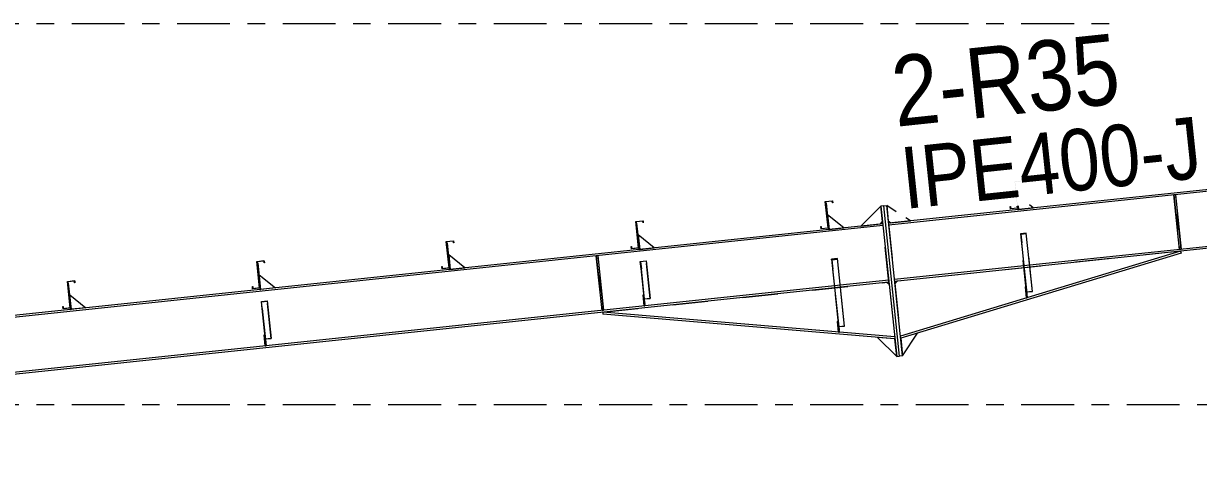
# Model space of a CAD drawing. Header units: millimetres. Extents: x -49 to 773, y -69 to 505.
# Drawn here: x 65.3 to 132.1, y 261 to 285.8 of the extents above; entities that cross this region are included whole.
import ezdxf

# ---------------------------------------------------------------- set-up
doc = ezdxf.new("R2010")
doc.units = ezdxf.units.MM
for name, pattern in [('XKITLINE00', [0]), ('XKITLINE02', [4, 2, -2]), ('XKITLINE03', [6, 3, -1, 1, -1])]:
    doc.linetypes.add(name, pattern=pattern)
for name, color, linetype, lineweight in [('Part', 2, 'Continuous', 0), ('PartMark', 7, 'Continuous', 0), ('S-grid', 1, 'Continuous', 0)]:
    doc.layers.add(name, color=color, linetype=linetype, lineweight=lineweight)
doc.styles.add('ARIAL', font='ARIAL.TTF')

# ---------------------------------------------------------------- blocks, each defined once
blk = doc.blocks.new('*A120')
at = {"layer": 'Part'}
blk.add_hatch(color=3, dxfattribs=at).paths.add_polyline_path([(111.211, 272.382), (111.543, 272.416), (111.546, 272.388), (111.231, 272.355), (111.288, 271.812), (111.272, 271.81)], flags=17)
blk = doc.blocks.new('*A121')
at = {"layer": 'Part'}
blk.add_hatch(color=3, dxfattribs=at).paths.add_polyline_path([(121.952, 273.831), (122.283, 273.866), (122.286, 273.84), (121.971, 273.807), (122.023, 273.313), (122.007, 273.311)], flags=17)
blk = doc.blocks.new('*A148')
at = {"layer": 'Part'}
blk.add_hatch(color=3, dxfattribs=at).paths.add_polyline_path([(67.756, 271.119), (68.17, 271.163), (68.183, 271.039), (68.168, 271.037), (68.157, 271.147), (67.772, 271.106), (67.93, 269.613), (67.515, 269.569), (67.502, 269.693), (67.517, 269.695), (67.529, 269.585), (67.913, 269.626)], flags=17)
blk = doc.blocks.new('*A149')
at = {"layer": 'Part'}
blk.add_hatch(color=3, dxfattribs=at).paths.add_polyline_path([(78.529, 272.256), (78.944, 272.299), (78.957, 272.175), (78.942, 272.174), (78.93, 272.283), (78.546, 272.242), (78.703, 270.749), (78.289, 270.705), (78.276, 270.83), (78.291, 270.831), (78.302, 270.722), (78.687, 270.762)], flags=17)
blk = doc.blocks.new('*A150')
at = {"layer": 'Part'}
blk.add_hatch(color=3, dxfattribs=at).paths.add_polyline_path([(78.529, 272.256), (78.944, 272.299), (78.957, 272.175), (78.942, 272.174), (78.93, 272.283), (78.546, 272.242), (78.703, 270.749), (78.289, 270.705), (78.276, 270.83), (78.291, 270.831), (78.302, 270.722), (78.687, 270.762)], flags=17)
blk = doc.blocks.new('*A151')
at = {"layer": 'Part'}
blk.add_hatch(color=3, dxfattribs=at).paths.add_polyline_path([(89.303, 273.392), (89.717, 273.436), (89.73, 273.311), (89.715, 273.31), (89.704, 273.419), (89.319, 273.379), (89.477, 271.885), (89.062, 271.842), (89.049, 271.966), (89.064, 271.968), (89.076, 271.858), (89.46, 271.899)], flags=17)
blk = doc.blocks.new('*A152')
at = {"layer": 'Part'}
blk.add_hatch(color=3, dxfattribs=at).paths.add_polyline_path([(89.303, 273.392), (89.717, 273.436), (89.73, 273.311), (89.715, 273.31), (89.704, 273.419), (89.319, 273.379), (89.477, 271.885), (89.062, 271.842), (89.049, 271.966), (89.064, 271.968), (89.076, 271.858), (89.46, 271.899)], flags=17)
blk = doc.blocks.new('*A153')
at = {"layer": 'Part'}
blk.add_hatch(color=3, dxfattribs=at).paths.add_polyline_path([(100.076, 274.528), (100.491, 274.572), (100.504, 274.448), (100.489, 274.446), (100.477, 274.556), (100.093, 274.515), (100.25, 273.022), (99.836, 272.978), (99.823, 273.102), (99.838, 273.104), (99.849, 272.995), (100.234, 273.035)], flags=17)
blk = doc.blocks.new('*A154')
at = {"layer": 'Part'}
blk.add_hatch(color=3, dxfattribs=at).paths.add_polyline_path([(100.076, 274.528), (100.491, 274.572), (100.504, 274.448), (100.489, 274.446), (100.477, 274.556), (100.093, 274.515), (100.25, 273.022), (99.836, 272.978), (99.823, 273.102), (99.838, 273.104), (99.849, 272.995), (100.234, 273.035)], flags=17)
blk = doc.blocks.new('*A155')
at = {"layer": 'Part'}
blk.add_hatch(color=3, dxfattribs=at).paths.add_polyline_path([(110.85, 275.665), (111.264, 275.709), (111.277, 275.584), (111.263, 275.583), (111.251, 275.692), (110.866, 275.651), (111.024, 274.158), (110.61, 274.114), (110.596, 274.239), (110.611, 274.24), (110.623, 274.131), (111.007, 274.171)], flags=17)
blk = doc.blocks.new('*A156')
at = {"layer": 'Part'}
blk.add_hatch(color=3, dxfattribs=at).paths.add_polyline_path([(110.85, 275.665), (111.264, 275.709), (111.277, 275.584), (111.263, 275.583), (111.251, 275.692), (110.866, 275.651), (111.024, 274.158), (110.61, 274.114), (110.596, 274.239), (110.611, 274.24), (110.623, 274.131), (111.007, 274.171)], flags=17)
blk = doc.blocks.new('*A157')
at = {"layer": 'Part'}
blk.add_hatch(color=3, dxfattribs=at).paths.add_polyline_path([(121.624, 276.801), (122.038, 276.845), (122.051, 276.721), (122.036, 276.719), (122.025, 276.828), (121.64, 276.788), (121.798, 275.294), (121.383, 275.251), (121.37, 275.375), (121.385, 275.377), (121.396, 275.267), (121.781, 275.308)], flags=17)
blk = doc.blocks.new('*A158')
at = {"layer": 'Part'}
blk.add_hatch(color=3, dxfattribs=at).paths.add_polyline_path([(121.624, 276.801), (122.038, 276.845), (122.051, 276.721), (122.036, 276.719), (122.025, 276.828), (121.64, 276.788), (121.798, 275.294), (121.383, 275.251), (121.37, 275.375), (121.385, 275.377), (121.396, 275.267), (121.781, 275.308)], flags=17)
blk = doc.blocks.new('*A163')
at = {"layer": 'Part'}
blk.add_hatch(color=3, dxfattribs=at).paths.add_polyline_path([(78.784, 269.987), (79.115, 270.022), (79.117, 270.001), (78.802, 269.968), (78.844, 269.569), (78.828, 269.567)], flags=17)
blk = doc.blocks.new('*A164')
at = {"layer": 'Part'}
blk.add_hatch(color=3, dxfattribs=at).paths.add_polyline_path([(100.331, 272.26), (100.662, 272.295), (100.664, 272.274), (100.35, 272.24), (100.392, 271.842), (100.375, 271.84)], flags=17)
blk = doc.blocks.new('*A165')
at = {"layer": 'Part'}
blk.add_hatch(color=3, dxfattribs=at).paths.add_polyline_path([(67.756, 271.119), (68.17, 271.163), (68.183, 271.039), (68.168, 271.037), (68.157, 271.147), (67.772, 271.106), (67.93, 269.613), (67.515, 269.569), (67.502, 269.693), (67.517, 269.695), (67.529, 269.585), (67.913, 269.626)], flags=17)
blk = doc.blocks.new('*A733')
at = {"layer": 'S-grid', "color": 1, "linetype": 'XKITLINE03', "lineweight": 0}
blk.add_line((-10, 285.788), (127.703, 285.788), dxfattribs=at)
blk = doc.blocks.new('*A734')
at = {"layer": 'S-grid', "color": 1, "linetype": 'XKITLINE03', "lineweight": 0}
blk.add_line((-10, 264.122), (369.833, 264.122), dxfattribs=at)
blk = doc.blocks.new('*A736')
at = {"layer": 'Part', "color": 2, "linetype": 'XKITLINE00', "lineweight": 0}
for p, q in [((186.667, 282.053), (114.45, 274.436)), ((186.676, 281.97), (186.679, 281.945)), ((186.679, 281.945), (114.462, 274.328)), ((187.006, 278.846), (122.476, 272.039)), ((187.017, 278.738), (122.487, 271.932)), ((187.006, 278.846), (187.017, 278.738)), ((122.145, 272.004), (114.788, 271.228)), ((122.156, 271.897), (114.8, 271.121))]:
    blk.add_line(p, q, dxfattribs=at)
at = {"layer": 'Part', "color": 7, "linetype": 'XKITLINE02', "lineweight": 0}
for p, q in [((186.667, 282.053), (186.676, 281.97)), ((186.679, 281.945), (187.006, 278.846)), ((114.45, 274.436), (114.8, 271.121)), ((122.476, 272.039), (122.145, 272.004)), ((122.487, 271.932), (122.156, 271.897))]:
    blk.add_line(p, q, dxfattribs=at)
blk = doc.blocks.new('*A783')
at = {"layer": 'Part', "color": 2, "linetype": 'XKITLINE00', "lineweight": 0}
for p, q in [((114.119, 274.401), (15.029, 263.949)), ((114.13, 274.293), (15.151, 263.853)), ((111.371, 270.868), (25.514, 261.812)), ((111.382, 270.76), (25.525, 261.704)), ((114.457, 271.193), (111.702, 270.903)), ((114.468, 271.086), (111.714, 270.795)), ((25.182, 261.777), (18.657, 261.089)), ((25.194, 261.669), (18.779, 260.993))]:
    blk.add_line(p, q, dxfattribs=at)
at = {"layer": 'Part', "color": 7, "linetype": 'XKITLINE02', "lineweight": 0}
for p, q in [((114.468, 271.086), (114.119, 274.401)), ((111.702, 270.903), (111.371, 270.868)), ((111.714, 270.795), (111.382, 270.76)), ((111.702, 270.903), (111.388, 270.87)), ((15.029, 263.949), (18.779, 260.993)), ((25.514, 261.812), (25.182, 261.777)), ((25.525, 261.704), (25.194, 261.669))]:
    blk.add_line(p, q, dxfattribs=at)
blk = doc.blocks.new('*A786')
at = {"layer": 'Part', "color": 7, "linetype": 'XKITLINE02', "lineweight": 0}
for p, q in [((100.583, 269.871), (100.331, 272.26)), ((100.599, 269.873), (100.35, 272.24)), ((100.888, 270.155), (100.662, 272.295)), ((100.555, 270.133), (100.887, 270.168)), ((100.573, 270.122), (100.888, 270.155)), ((100.583, 269.871), (100.599, 269.873))]:
    blk.add_line(p, q, dxfattribs=at)
blk = doc.blocks.new('*A787')
at = {"layer": 'Part', "color": 2, "linetype": 'XKITLINE00', "lineweight": 0}
for p, q in [((100.143, 274.435), (100.102, 274.431)), ((100.301, 272.943), (100.143, 274.435)), ((100.25, 273.022), (100.259, 272.939))]:
    blk.add_line(p, q, dxfattribs=at)
at = {"layer": 'Part', "color": 7, "linetype": 'XKITLINE02', "lineweight": 0}
for p, q in [((100.102, 274.431), (100.25, 273.022)), ((100.259, 272.939), (100.301, 272.943))]:
    blk.add_line(p, q, dxfattribs=at)
blk = doc.blocks.new('*A788')
at = {"layer": 'Part', "color": 2, "linetype": 'XKITLINE00', "lineweight": 0}
blk.add_line((101.129, 273.031), (100.213, 273.772), dxfattribs=at)
at = {"layer": 'Part', "color": 7, "linetype": 'XKITLINE02', "lineweight": 0}
for p, q in [((100.213, 273.772), (100.301, 272.943)), ((100.301, 272.943), (101.129, 273.031))]:
    blk.add_line(p, q, dxfattribs=at)
blk = doc.blocks.new('*A789')
at = {"layer": 'Part', "color": 2, "linetype": 'XKITLINE00', "lineweight": 0}
for p, q in [((114.014, 275.395), (112.876, 274.27)), ((113.994, 274.388), (114.106, 274.525))]:
    blk.add_line(p, q, dxfattribs=at)
at = {"layer": 'Part', "color": 7, "linetype": 'XKITLINE02', "lineweight": 0}
for p, q in [((114.106, 274.525), (114.014, 275.395)), ((112.876, 274.27), (113.994, 274.388))]:
    blk.add_line(p, q, dxfattribs=at)
blk = doc.blocks.new('*A790')
at = {"layer": 'Part', "color": 2, "linetype": 'XKITLINE00', "lineweight": 0}
blk.add_line((111.903, 274.167), (110.987, 274.908), dxfattribs=at)
at = {"layer": 'Part', "color": 7, "linetype": 'XKITLINE02', "lineweight": 0}
for p, q in [((110.987, 274.908), (111.074, 274.08)), ((111.074, 274.08), (111.903, 274.167))]:
    blk.add_line(p, q, dxfattribs=at)
blk = doc.blocks.new('*A791')
at = {"layer": 'Part', "color": 2, "linetype": 'XKITLINE00', "lineweight": 0}
for p, q in [((110.917, 275.571), (110.875, 275.567)), ((111.074, 274.08), (110.917, 275.571)), ((111.024, 274.158), (111.033, 274.075))]:
    blk.add_line(p, q, dxfattribs=at)
at = {"layer": 'Part', "color": 7, "linetype": 'XKITLINE02', "lineweight": 0}
for p, q in [((110.875, 275.567), (111.024, 274.158)), ((111.033, 274.075), (111.074, 274.08))]:
    blk.add_line(p, q, dxfattribs=at)
blk = doc.blocks.new('*A792')
at = {"layer": 'Part', "color": 7, "linetype": 'XKITLINE02', "lineweight": 0}
for p, q in [((111.635, 268.364), (111.211, 272.382)), ((111.652, 268.365), (111.231, 272.355)), ((111.947, 268.581), (111.543, 272.416)), ((111.615, 268.556), (111.946, 268.591)), ((111.632, 268.548), (111.947, 268.581)), ((111.635, 268.364), (111.652, 268.365))]:
    blk.add_line(p, q, dxfattribs=at)
blk = doc.blocks.new('*A793')
at = {"layer": 'Part', "color": 2, "linetype": 'XKITLINE00', "lineweight": 0}
for p, q in [((111.543, 272.416), (111.211, 272.382)), ((111.211, 272.382), (111.604, 268.657)), ((111.231, 272.355), (111.546, 272.388)), ((111.231, 272.355), (111.288, 271.812)), ((111.947, 268.581), (111.543, 272.416)), ((111.288, 271.812), (111.272, 271.81)), ((111.652, 268.365), (111.288, 271.812)), ((111.632, 268.548), (111.947, 268.581)), ((111.635, 268.364), (111.652, 268.365))]:
    blk.add_line(p, q, dxfattribs=at)
at = {"layer": 'Part', "color": 7, "linetype": 'XKITLINE02', "lineweight": 0}
for p, q in [((111.604, 268.657), (111.635, 268.364)), ((111.615, 268.556), (111.946, 268.591))]:
    blk.add_line(p, q, dxfattribs=at)
blk = doc.blocks.new('*A794')
at = {"layer": 'Part', "color": 7, "linetype": 'XKITLINE02', "lineweight": 0}
for p, q in [((131.057, 272.836), (114.921, 271.133)), ((114.813, 271), (115.141, 267.889))]:
    blk.add_line(p, q, dxfattribs=at)
at = {"layer": 'Part', "color": 2, "linetype": 'XKITLINE00', "lineweight": 0}
for p, q in [((131.057, 272.836), (115.129, 267.998)), ((131.089, 272.732), (115.141, 267.889)), ((131.057, 272.836), (131.089, 272.732)), ((114.921, 271.133), (114.813, 271))]:
    blk.add_line(p, q, dxfattribs=at)
blk = doc.blocks.new('*A795')
at = {"layer": 'Part', "color": 7, "linetype": 'XKITLINE02', "lineweight": 0}
for p, q in [((116.098, 268.179), (115.141, 267.889)), ((115.141, 267.889), (115.246, 266.894))]:
    blk.add_line(p, q, dxfattribs=at)
at = {"layer": 'Part', "color": 2, "linetype": 'XKITLINE00', "lineweight": 0}
blk.add_line((115.246, 266.894), (116.098, 268.179), dxfattribs=at)
blk = doc.blocks.new('*A796')
at = {"layer": 'Part', "color": 2, "linetype": 'XKITLINE00', "lineweight": 0}
blk.add_line((113.813, 267.938), (114.914, 266.859), dxfattribs=at)
at = {"layer": 'Part', "color": 7, "linetype": 'XKITLINE02', "lineweight": 0}
for p, q in [((114.809, 267.854), (113.813, 267.938)), ((114.914, 266.859), (114.809, 267.854))]:
    blk.add_line(p, q, dxfattribs=at)
blk = doc.blocks.new('*A797')
at = {"layer": 'Part', "color": 2, "linetype": 'XKITLINE00', "lineweight": 0}
for p, q in [((114.18, 275.413), (114.345, 275.43)), ((115.08, 266.877), (114.18, 275.413)), ((115.246, 266.894), (114.345, 275.43)), ((115.246, 266.894), (115.08, 266.877))]:
    blk.add_line(p, q, dxfattribs=at)
blk = doc.blocks.new('*A798')
at = {"layer": 'Part', "color": 2, "linetype": 'XKITLINE00', "lineweight": 0}
for p, q in [((114.18, 275.413), (114.014, 275.395)), ((114.014, 275.395), (114.914, 266.859)), ((115.08, 266.877), (114.18, 275.413)), ((114.914, 266.859), (115.08, 266.877))]:
    blk.add_line(p, q, dxfattribs=at)
blk = doc.blocks.new('*A799')
at = {"layer": 'Part', "color": 2, "linetype": 'XKITLINE00', "lineweight": 0}
for p, q in [((122.283, 273.866), (121.952, 273.831)), ((121.952, 273.831), (122.293, 270.595)), ((121.971, 273.807), (122.286, 273.84)), ((121.971, 273.807), (122.023, 273.313)), ((122.023, 273.313), (122.007, 273.311)), ((122.339, 270.321), (122.023, 273.313)), ((122.633, 270.555), (122.283, 273.866)), ((122.318, 270.522), (122.633, 270.555)), ((122.322, 270.32), (122.339, 270.321))]:
    blk.add_line(p, q, dxfattribs=at)
at = {"layer": 'Part', "color": 7, "linetype": 'XKITLINE02', "lineweight": 0}
for p, q in [((122.293, 270.595), (122.322, 270.32)), ((122.3, 270.531), (122.631, 270.566))]:
    blk.add_line(p, q, dxfattribs=at)
blk = doc.blocks.new('*A800')
at = {"layer": 'Part', "color": 7, "linetype": 'XKITLINE02', "lineweight": 0}
for p, q in [((122.322, 270.32), (121.952, 273.831)), ((122.339, 270.321), (121.971, 273.807)), ((122.633, 270.555), (122.283, 273.866)), ((122.3, 270.531), (122.631, 270.566)), ((122.318, 270.522), (122.633, 270.555)), ((122.322, 270.32), (122.339, 270.321))]:
    blk.add_line(p, q, dxfattribs=at)
blk = doc.blocks.new('*A801')
at = {"layer": 'Part', "color": 7, "linetype": 'XKITLINE02', "lineweight": 0}
for p, q in [((121.785, 275.41), (121.798, 275.294)), ((121.806, 275.212), (121.848, 275.216))]:
    blk.add_line(p, q, dxfattribs=at)
at = {"layer": 'Part', "color": 2, "linetype": 'XKITLINE00', "lineweight": 0}
for p, q in [((121.798, 275.294), (121.806, 275.212)), ((121.848, 275.216), (121.827, 275.415))]:
    blk.add_line(p, q, dxfattribs=at)
blk = doc.blocks.new('*A802')
at = {"layer": 'Part', "color": 7, "linetype": 'XKITLINE02', "lineweight": 0}
for p, q in [((121.827, 275.415), (121.848, 275.216)), ((121.848, 275.216), (122.676, 275.303))]:
    blk.add_line(p, q, dxfattribs=at)
at = {"layer": 'Part', "color": 2, "linetype": 'XKITLINE00', "lineweight": 0}
blk.add_line((122.676, 275.303), (122.457, 275.481), dxfattribs=at)
blk = doc.blocks.new('*A803')
at = {"layer": 'Part', "color": 2, "linetype": 'XKITLINE00', "lineweight": 0}
for p, q in [((122.229, 270.804), (122.271, 270.809)), ((122.295, 270.183), (122.229, 270.804)), ((122.293, 270.595), (122.336, 270.187)), ((122.336, 270.187), (122.295, 270.183))]:
    blk.add_line(p, q, dxfattribs=at)
at = {"layer": 'Part', "color": 7, "linetype": 'XKITLINE02', "lineweight": 0}
for p, q in [((122.271, 270.809), (122.293, 270.595)), ((122.282, 270.307), (122.323, 270.311))]:
    blk.add_line(p, q, dxfattribs=at)
blk = doc.blocks.new('*A804')
at = {"layer": 'Part', "color": 7, "linetype": 'XKITLINE02', "lineweight": 0}
for p, q in [((122.271, 270.809), (122.229, 270.804)), ((122.229, 270.804), (122.295, 270.183)), ((122.336, 270.187), (122.271, 270.809)), ((122.282, 270.307), (122.323, 270.311)), ((122.295, 270.183), (122.336, 270.187))]:
    blk.add_line(p, q, dxfattribs=at)
blk = doc.blocks.new('*A805')
at = {"layer": 'Part', "color": 2, "linetype": 'XKITLINE00', "lineweight": 0}
for p, q in [((114.884, 275.085), (114.345, 275.43)), ((115.693, 274.567), (115.424, 274.739)), ((114.437, 274.56), (114.575, 274.449))]:
    blk.add_line(p, q, dxfattribs=at)
at = {"layer": 'Part', "color": 7, "linetype": 'XKITLINE02', "lineweight": 0}
for p, q in [((114.345, 275.43), (114.437, 274.56)), ((114.575, 274.449), (115.693, 274.567))]:
    blk.add_line(p, q, dxfattribs=at)
blk = doc.blocks.new('*A814')
at = {"layer": 'Part', "color": 7, "linetype": 'XKITLINE02', "lineweight": 0}
for p, q in [((130.76, 276.047), (130.677, 276.038)), ((130.677, 276.038), (131.004, 272.939)), ((131.087, 272.948), (130.76, 276.047)), ((130.69, 275.914), (130.773, 275.923)), ((130.991, 273.063), (131.074, 273.072)), ((131.004, 272.939), (131.087, 272.948))]:
    blk.add_line(p, q, dxfattribs=at)
blk = doc.blocks.new('*A815')
at = {"layer": 'Part', "color": 7, "linetype": 'XKITLINE02', "lineweight": 0}
for p, q in [((130.76, 276.047), (130.677, 276.038)), ((130.69, 275.914), (130.773, 275.923)), ((131.074, 273.072), (130.991, 273.063)), ((131.087, 272.948), (131.004, 272.939))]:
    blk.add_line(p, q, dxfattribs=at)
at = {"layer": 'Part', "color": 2, "linetype": 'XKITLINE00', "lineweight": 0}
for p, q in [((131.004, 272.939), (130.677, 276.038)), ((130.76, 276.047), (131.087, 272.948))]:
    blk.add_line(p, q, dxfattribs=at)
blk = doc.blocks.new('*A898')
at = {"layer": 'Part', "color": 2, "linetype": 'XKITLINE00', "lineweight": 0}
for p, q in [((67.756, 271.119), (68.17, 271.163)), ((67.913, 269.626), (67.756, 271.119)), ((68.157, 271.147), (67.772, 271.106)), ((67.772, 271.106), (67.93, 269.613)), ((68.168, 271.037), (68.157, 271.147)), ((68.183, 271.039), (68.168, 271.037)), ((68.17, 271.163), (68.183, 271.039)), ((67.502, 269.693), (67.517, 269.695)), ((67.515, 269.569), (67.502, 269.693)), ((67.93, 269.613), (67.515, 269.569)), ((67.517, 269.695), (67.529, 269.585)), ((67.529, 269.585), (67.913, 269.626))]:
    blk.add_line(p, q, dxfattribs=at)
blk = doc.blocks.new('*A899')
at = {"layer": 'Part', "color": 2, "linetype": 'XKITLINE00', "lineweight": 0}
for p, q in [((78.529, 272.256), (78.944, 272.299)), ((78.687, 270.762), (78.529, 272.256)), ((78.93, 272.283), (78.546, 272.242)), ((78.546, 272.242), (78.703, 270.749)), ((78.942, 272.174), (78.93, 272.283)), ((78.957, 272.175), (78.942, 272.174)), ((78.944, 272.299), (78.957, 272.175)), ((78.276, 270.83), (78.291, 270.831)), ((78.289, 270.705), (78.276, 270.83)), ((78.703, 270.749), (78.289, 270.705)), ((78.291, 270.831), (78.302, 270.722)), ((78.302, 270.722), (78.687, 270.762))]:
    blk.add_line(p, q, dxfattribs=at)
blk = doc.blocks.new('*A900')
at = {"layer": 'Part', "color": 2, "linetype": 'XKITLINE00', "lineweight": 0}
for p, q in [((78.529, 272.256), (78.944, 272.299)), ((78.687, 270.762), (78.529, 272.256)), ((78.93, 272.283), (78.546, 272.242)), ((78.546, 272.242), (78.703, 270.749)), ((78.942, 272.174), (78.93, 272.283)), ((78.957, 272.175), (78.942, 272.174)), ((78.944, 272.299), (78.957, 272.175)), ((78.276, 270.83), (78.291, 270.831)), ((78.289, 270.705), (78.276, 270.83)), ((78.703, 270.749), (78.289, 270.705)), ((78.291, 270.831), (78.302, 270.722)), ((78.302, 270.722), (78.687, 270.762))]:
    blk.add_line(p, q, dxfattribs=at)
blk = doc.blocks.new('*A901')
at = {"layer": 'Part', "color": 2, "linetype": 'XKITLINE00', "lineweight": 0}
for p, q in [((89.303, 273.392), (89.717, 273.436)), ((89.46, 271.899), (89.303, 273.392)), ((89.704, 273.419), (89.319, 273.379)), ((89.319, 273.379), (89.477, 271.885)), ((89.715, 273.31), (89.704, 273.419)), ((89.73, 273.311), (89.715, 273.31)), ((89.717, 273.436), (89.73, 273.311)), ((89.049, 271.966), (89.064, 271.968)), ((89.062, 271.842), (89.049, 271.966)), ((89.064, 271.968), (89.076, 271.858)), ((89.477, 271.885), (89.062, 271.842)), ((89.076, 271.858), (89.46, 271.899))]:
    blk.add_line(p, q, dxfattribs=at)
blk = doc.blocks.new('*A902')
at = {"layer": 'Part', "color": 2, "linetype": 'XKITLINE00', "lineweight": 0}
for p, q in [((89.303, 273.392), (89.717, 273.436)), ((89.46, 271.899), (89.303, 273.392)), ((89.704, 273.419), (89.319, 273.379)), ((89.319, 273.379), (89.477, 271.885)), ((89.715, 273.31), (89.704, 273.419)), ((89.73, 273.311), (89.715, 273.31)), ((89.717, 273.436), (89.73, 273.311)), ((89.049, 271.966), (89.064, 271.968)), ((89.062, 271.842), (89.049, 271.966)), ((89.064, 271.968), (89.076, 271.858)), ((89.477, 271.885), (89.062, 271.842)), ((89.076, 271.858), (89.46, 271.899))]:
    blk.add_line(p, q, dxfattribs=at)
blk = doc.blocks.new('*A903')
at = {"layer": 'Part', "color": 2, "linetype": 'XKITLINE00', "lineweight": 0}
for p, q in [((100.076, 274.528), (100.491, 274.572)), ((100.234, 273.035), (100.076, 274.528)), ((100.477, 274.556), (100.093, 274.515)), ((100.093, 274.515), (100.25, 273.022)), ((100.489, 274.446), (100.477, 274.556)), ((100.504, 274.448), (100.489, 274.446)), ((100.491, 274.572), (100.504, 274.448)), ((99.823, 273.102), (99.838, 273.104)), ((99.836, 272.978), (99.823, 273.102)), ((100.25, 273.022), (99.836, 272.978)), ((99.838, 273.104), (99.849, 272.995)), ((99.849, 272.995), (100.234, 273.035))]:
    blk.add_line(p, q, dxfattribs=at)
blk = doc.blocks.new('*A904')
at = {"layer": 'Part', "color": 2, "linetype": 'XKITLINE00', "lineweight": 0}
for p, q in [((100.076, 274.528), (100.491, 274.572)), ((100.234, 273.035), (100.076, 274.528)), ((100.477, 274.556), (100.093, 274.515)), ((100.093, 274.515), (100.25, 273.022)), ((100.489, 274.446), (100.477, 274.556)), ((100.504, 274.448), (100.489, 274.446)), ((100.491, 274.572), (100.504, 274.448)), ((99.823, 273.102), (99.838, 273.104)), ((99.836, 272.978), (99.823, 273.102)), ((100.25, 273.022), (99.836, 272.978)), ((99.838, 273.104), (99.849, 272.995)), ((99.849, 272.995), (100.234, 273.035))]:
    blk.add_line(p, q, dxfattribs=at)
blk = doc.blocks.new('*A905')
at = {"layer": 'Part', "color": 2, "linetype": 'XKITLINE00', "lineweight": 0}
for p, q in [((110.85, 275.665), (111.264, 275.709)), ((111.007, 274.171), (110.85, 275.665)), ((111.251, 275.692), (110.866, 275.651)), ((110.866, 275.651), (111.024, 274.158)), ((111.263, 275.583), (111.251, 275.692)), ((111.277, 275.584), (111.263, 275.583)), ((111.264, 275.709), (111.277, 275.584)), ((110.596, 274.239), (110.611, 274.24)), ((110.61, 274.114), (110.596, 274.239)), ((111.024, 274.158), (110.61, 274.114)), ((110.611, 274.24), (110.623, 274.131)), ((110.623, 274.131), (111.007, 274.171))]:
    blk.add_line(p, q, dxfattribs=at)
blk = doc.blocks.new('*A906')
at = {"layer": 'Part', "color": 2, "linetype": 'XKITLINE00', "lineweight": 0}
for p, q in [((110.85, 275.665), (111.264, 275.709)), ((111.007, 274.171), (110.85, 275.665)), ((111.251, 275.692), (110.866, 275.651)), ((110.866, 275.651), (111.024, 274.158)), ((111.263, 275.583), (111.251, 275.692)), ((111.277, 275.584), (111.263, 275.583)), ((111.264, 275.709), (111.277, 275.584)), ((110.596, 274.239), (110.611, 274.24)), ((110.61, 274.114), (110.596, 274.239)), ((111.024, 274.158), (110.61, 274.114)), ((110.611, 274.24), (110.623, 274.131)), ((110.623, 274.131), (111.007, 274.171))]:
    blk.add_line(p, q, dxfattribs=at)
blk = doc.blocks.new('*A907')
at = {"layer": 'Part', "color": 2, "linetype": 'XKITLINE00', "lineweight": 0}
for p, q in [((121.37, 275.375), (121.385, 275.377)), ((121.371, 275.367), (121.37, 275.375)), ((121.383, 275.251), (121.371, 275.367)), ((121.798, 275.294), (121.383, 275.251)), ((121.385, 275.377), (121.386, 275.368)), ((121.386, 275.368), (121.396, 275.267)), ((121.396, 275.267), (121.781, 275.308)), ((121.781, 275.308), (121.77, 275.409)), ((121.785, 275.41), (121.798, 275.294))]:
    blk.add_line(p, q, dxfattribs=at)
blk = doc.blocks.new('*A908')
at = {"layer": 'Part', "color": 2, "linetype": 'XKITLINE00', "lineweight": 0}
for p, q in [((121.37, 275.375), (121.385, 275.377)), ((121.371, 275.367), (121.37, 275.375)), ((121.383, 275.251), (121.371, 275.367)), ((121.798, 275.294), (121.383, 275.251)), ((121.385, 275.377), (121.386, 275.368)), ((121.386, 275.368), (121.396, 275.267)), ((121.396, 275.267), (121.781, 275.308)), ((121.781, 275.308), (121.77, 275.409)), ((121.785, 275.41), (121.798, 275.294))]:
    blk.add_line(p, q, dxfattribs=at)
blk = doc.blocks.new('*A913')
at = {"layer": 'Part', "color": 7, "linetype": 'XKITLINE02', "lineweight": 0}
for p, q in [((78.985, 268.08), (78.943, 268.076)), ((78.943, 268.076), (79.009, 267.455)), ((79.05, 267.459), (78.985, 268.08)), ((78.996, 267.579), (79.037, 267.583)), ((79.009, 267.455), (79.05, 267.459))]:
    blk.add_line(p, q, dxfattribs=at)
blk = doc.blocks.new('*A914')
at = {"layer": 'Part', "color": 2, "linetype": 'XKITLINE00', "lineweight": 0}
for p, q in [((67.823, 271.026), (67.781, 271.021)), ((67.98, 269.534), (67.823, 271.026)), ((67.93, 269.613), (67.938, 269.53))]:
    blk.add_line(p, q, dxfattribs=at)
at = {"layer": 'Part', "color": 7, "linetype": 'XKITLINE02', "lineweight": 0}
for p, q in [((67.781, 271.021), (67.93, 269.613)), ((67.938, 269.53), (67.98, 269.534))]:
    blk.add_line(p, q, dxfattribs=at)
blk = doc.blocks.new('*A915')
at = {"layer": 'Part', "color": 2, "linetype": 'XKITLINE00', "lineweight": 0}
blk.add_line((67.892, 270.363), (68.809, 269.622), dxfattribs=at)
at = {"layer": 'Part', "color": 7, "linetype": 'XKITLINE02', "lineweight": 0}
for p, q in [((67.98, 269.534), (67.892, 270.363)), ((68.809, 269.622), (67.98, 269.534))]:
    blk.add_line(p, q, dxfattribs=at)
blk = doc.blocks.new('*A916')
at = {"layer": 'Part', "color": 2, "linetype": 'XKITLINE00', "lineweight": 0}
for p, q in [((78.943, 268.076), (78.985, 268.08)), ((79.009, 267.455), (78.943, 268.076)), ((79.012, 267.821), (79.05, 267.459))]:
    blk.add_line(p, q, dxfattribs=at)
at = {"layer": 'Part', "color": 7, "linetype": 'XKITLINE02', "lineweight": 0}
for p, q in [((78.985, 268.08), (79.012, 267.821)), ((78.996, 267.579), (79.037, 267.583)), ((79.05, 267.459), (79.009, 267.455))]:
    blk.add_line(p, q, dxfattribs=at)
blk = doc.blocks.new('*A917')
at = {"layer": 'Part', "color": 7, "linetype": 'XKITLINE02', "lineweight": 0}
for p, q in [((79.036, 267.599), (78.784, 269.987)), ((79.052, 267.6), (78.802, 269.968)), ((79.341, 267.882), (79.115, 270.022)), ((79.008, 267.86), (79.339, 267.895)), ((79.026, 267.849), (79.341, 267.882)), ((79.036, 267.599), (79.052, 267.6))]:
    blk.add_line(p, q, dxfattribs=at)
blk = doc.blocks.new('*A918')
at = {"layer": 'Part', "color": 2, "linetype": 'XKITLINE00', "lineweight": 0}
for p, q in [((78.784, 269.987), (79.115, 270.022)), ((78.828, 269.567), (78.784, 269.987)), ((78.802, 269.968), (79.117, 270.001)), ((79.052, 267.6), (78.802, 269.968)), ((79.115, 270.022), (79.341, 267.882)), ((78.828, 269.567), (78.844, 269.569)), ((78.828, 269.567), (79.012, 267.821)), ((79.026, 267.849), (79.341, 267.882)), ((79.036, 267.599), (79.052, 267.6))]:
    blk.add_line(p, q, dxfattribs=at)
at = {"layer": 'Part', "color": 7, "linetype": 'XKITLINE02', "lineweight": 0}
for p, q in [((79.008, 267.86), (79.339, 267.895)), ((79.012, 267.821), (79.036, 267.599))]:
    blk.add_line(p, q, dxfattribs=at)
blk = doc.blocks.new('*A919')
at = {"layer": 'Part', "color": 2, "linetype": 'XKITLINE00', "lineweight": 0}
blk.add_line((78.666, 271.499), (79.582, 270.758), dxfattribs=at)
at = {"layer": 'Part', "color": 7, "linetype": 'XKITLINE02', "lineweight": 0}
for p, q in [((78.753, 270.67), (78.666, 271.499)), ((79.582, 270.758), (78.753, 270.67))]:
    blk.add_line(p, q, dxfattribs=at)
blk = doc.blocks.new('*A920')
at = {"layer": 'Part', "color": 2, "linetype": 'XKITLINE00', "lineweight": 0}
for p, q in [((78.596, 272.162), (78.555, 272.158)), ((78.753, 270.67), (78.596, 272.162)), ((78.703, 270.749), (78.712, 270.666))]:
    blk.add_line(p, q, dxfattribs=at)
at = {"layer": 'Part', "color": 7, "linetype": 'XKITLINE02', "lineweight": 0}
for p, q in [((78.555, 272.158), (78.703, 270.749)), ((78.712, 270.666), (78.753, 270.67))]:
    blk.add_line(p, q, dxfattribs=at)
blk = doc.blocks.new('*A921')
at = {"layer": 'Part', "color": 7, "linetype": 'XKITLINE02', "lineweight": 0}
for p, q in [((98.211, 269.371), (114.347, 271.073)), ((114.481, 270.965), (114.809, 267.854))]:
    blk.add_line(p, q, dxfattribs=at)
at = {"layer": 'Part', "color": 2, "linetype": 'XKITLINE00', "lineweight": 0}
for p, q in [((114.347, 271.073), (114.481, 270.965)), ((98.211, 269.371), (98.202, 269.263)), ((114.798, 267.963), (98.211, 269.371)), ((114.809, 267.854), (98.202, 269.263))]:
    blk.add_line(p, q, dxfattribs=at)
blk = doc.blocks.new('*A922')
at = {"layer": 'Part', "color": 2, "linetype": 'XKITLINE00', "lineweight": 0}
for p, q in [((100.49, 270.349), (100.532, 270.353)), ((100.556, 269.727), (100.49, 270.349)), ((100.559, 270.093), (100.597, 269.732))]:
    blk.add_line(p, q, dxfattribs=at)
at = {"layer": 'Part', "color": 7, "linetype": 'XKITLINE02', "lineweight": 0}
for p, q in [((100.532, 270.353), (100.559, 270.093)), ((100.543, 269.852), (100.584, 269.856)), ((100.597, 269.732), (100.556, 269.727))]:
    blk.add_line(p, q, dxfattribs=at)
blk = doc.blocks.new('*A923')
at = {"layer": 'Part', "color": 7, "linetype": 'XKITLINE02', "lineweight": 0}
for p, q in [((100.532, 270.353), (100.49, 270.349)), ((100.49, 270.349), (100.556, 269.727)), ((100.597, 269.732), (100.532, 270.353)), ((100.543, 269.852), (100.584, 269.856)), ((100.556, 269.727), (100.597, 269.732))]:
    blk.add_line(p, q, dxfattribs=at)
blk = doc.blocks.new('*A924')
at = {"layer": 'Part', "color": 7, "linetype": 'XKITLINE02', "lineweight": 0}
for p, q in [((111.584, 268.852), (111.542, 268.848)), ((111.542, 268.848), (111.608, 268.226)), ((111.649, 268.231), (111.584, 268.852)), ((111.595, 268.351), (111.636, 268.355)), ((111.608, 268.226), (111.649, 268.231))]:
    blk.add_line(p, q, dxfattribs=at)
blk = doc.blocks.new('*A925')
at = {"layer": 'Part', "color": 2, "linetype": 'XKITLINE00', "lineweight": 0}
for p, q in [((111.542, 268.848), (111.584, 268.852)), ((111.607, 268.234), (111.542, 268.848)), ((111.604, 268.657), (111.649, 268.231))]:
    blk.add_line(p, q, dxfattribs=at)
at = {"layer": 'Part', "color": 7, "linetype": 'XKITLINE02', "lineweight": 0}
for p, q in [((111.584, 268.852), (111.604, 268.657)), ((111.595, 268.351), (111.636, 268.355)), ((111.607, 268.234), (111.608, 268.226)), ((111.649, 268.231), (111.608, 268.226))]:
    blk.add_line(p, q, dxfattribs=at)
blk = doc.blocks.new('*A926')
at = {"layer": 'Part', "color": 2, "linetype": 'XKITLINE00', "lineweight": 0}
for p, q in [((89.37, 273.299), (89.328, 273.294)), ((89.527, 271.807), (89.37, 273.299)), ((89.477, 271.885), (89.486, 271.802))]:
    blk.add_line(p, q, dxfattribs=at)
at = {"layer": 'Part', "color": 7, "linetype": 'XKITLINE02', "lineweight": 0}
for p, q in [((89.328, 273.294), (89.477, 271.885)), ((89.486, 271.802), (89.527, 271.807))]:
    blk.add_line(p, q, dxfattribs=at)
blk = doc.blocks.new('*A927')
at = {"layer": 'Part', "color": 2, "linetype": 'XKITLINE00', "lineweight": 0}
blk.add_line((90.356, 271.894), (89.44, 272.636), dxfattribs=at)
at = {"layer": 'Part', "color": 7, "linetype": 'XKITLINE02', "lineweight": 0}
for p, q in [((89.44, 272.636), (89.527, 271.807)), ((89.527, 271.807), (90.356, 271.894))]:
    blk.add_line(p, q, dxfattribs=at)
blk = doc.blocks.new('*A928')
at = {"layer": 'Part', "color": 7, "linetype": 'XKITLINE02', "lineweight": 0}
for p, q in [((97.915, 272.583), (97.832, 272.574)), ((97.832, 272.574), (98.159, 269.474)), ((97.845, 272.45), (97.928, 272.458)), ((98.242, 269.483), (97.915, 272.583)), ((98.146, 269.599), (98.228, 269.607)), ((98.159, 269.474), (98.242, 269.483))]:
    blk.add_line(p, q, dxfattribs=at)
blk = doc.blocks.new('*A929')
at = {"layer": 'Part', "color": 7, "linetype": 'XKITLINE02', "lineweight": 0}
for p, q in [((97.915, 272.583), (97.832, 272.574)), ((97.845, 272.45), (97.928, 272.458)), ((98.228, 269.607), (98.146, 269.599)), ((98.242, 269.483), (98.159, 269.474))]:
    blk.add_line(p, q, dxfattribs=at)
at = {"layer": 'Part', "color": 2, "linetype": 'XKITLINE00', "lineweight": 0}
for p, q in [((98.159, 269.474), (97.832, 272.574)), ((97.915, 272.583), (98.242, 269.483))]:
    blk.add_line(p, q, dxfattribs=at)
blk = doc.blocks.new('*A930')
at = {"layer": 'Part', "color": 2, "linetype": 'XKITLINE00', "lineweight": 0}
for p, q in [((100.331, 272.26), (100.662, 272.295)), ((100.375, 271.84), (100.331, 272.26)), ((100.664, 272.274), (100.35, 272.24)), ((100.35, 272.24), (100.392, 271.842)), ((100.662, 272.295), (100.888, 270.155)), ((100.392, 271.842), (100.375, 271.84)), ((100.375, 271.84), (100.559, 270.093)), ((100.599, 269.873), (100.392, 271.842)), ((100.573, 270.122), (100.888, 270.155)), ((100.583, 269.871), (100.599, 269.873))]:
    blk.add_line(p, q, dxfattribs=at)
at = {"layer": 'Part', "color": 7, "linetype": 'XKITLINE02', "lineweight": 0}
for p, q in [((100.555, 270.133), (100.887, 270.168)), ((100.559, 270.093), (100.583, 269.871))]:
    blk.add_line(p, q, dxfattribs=at)
blk = doc.blocks.new('*A931')
at = {"layer": 'Part', "color": 2, "linetype": 'XKITLINE00', "lineweight": 0}
for p, q in [((67.756, 271.119), (68.17, 271.163)), ((67.913, 269.626), (67.756, 271.119)), ((68.157, 271.147), (67.772, 271.106)), ((67.772, 271.106), (67.93, 269.613)), ((68.168, 271.037), (68.157, 271.147)), ((68.183, 271.039), (68.168, 271.037)), ((68.17, 271.163), (68.183, 271.039)), ((67.502, 269.693), (67.517, 269.695)), ((67.515, 269.569), (67.502, 269.693)), ((67.93, 269.613), (67.515, 269.569)), ((67.517, 269.695), (67.529, 269.585)), ((67.529, 269.585), (67.913, 269.626))]:
    blk.add_line(p, q, dxfattribs=at)
blk = doc.blocks.new('*A1426')
at = {"layer": 'PartMark', "color": 3, "style": 'ARIAL', "width": 0.85}
blk.add_text('2-R35', height=4, rotation=6.02179, dxfattribs=at).set_placement((114.878, 279.911))
at = {"layer": 'PartMark', "color": 7, "style": 'ARIAL', "width": 0.85}
blk.add_text('IPE400-J', height=3.5, rotation=6.02179, dxfattribs=at).set_placement((115.371, 275.237))

msp = doc.modelspace()

# ---------------------------------------------------------------- block references
at = {"lineweight": 0}
for name in ['*A733', '*A1426', '*A736', '*A157', '*A158', '*A814', '*A815', '*A155', '*A156', '*A905', '*A906', '*A791', '*A789', '*A798', '*A797', '*A805', '*A907', '*A908', '*A801', '*A802', '*A790', '*A783', '*A153', '*A154', '*A903', '*A904', '*A787', '*A151', '*A152', '*A901', '*A902', '*A926', '*A788', '*A121', '*A799', '*A800', '*A927', '*A794', '*A149', '*A150', '*A899', '*A900', '*A920', '*A928', '*A929', '*A164', '*A786', '*A930', '*A120', '*A792', '*A793', '*A919', '*A148', '*A165', '*A898', '*A931', '*A914', '*A921', '*A803', '*A804', '*A915', '*A163', '*A917', '*A918', '*A922', '*A923', '*A924', '*A925', '*A913', '*A916', '*A796', '*A795', '*A734']:
    msp.add_blockref(name, (0, 0), dxfattribs=at)

doc.saveas('drawing.dxf')
